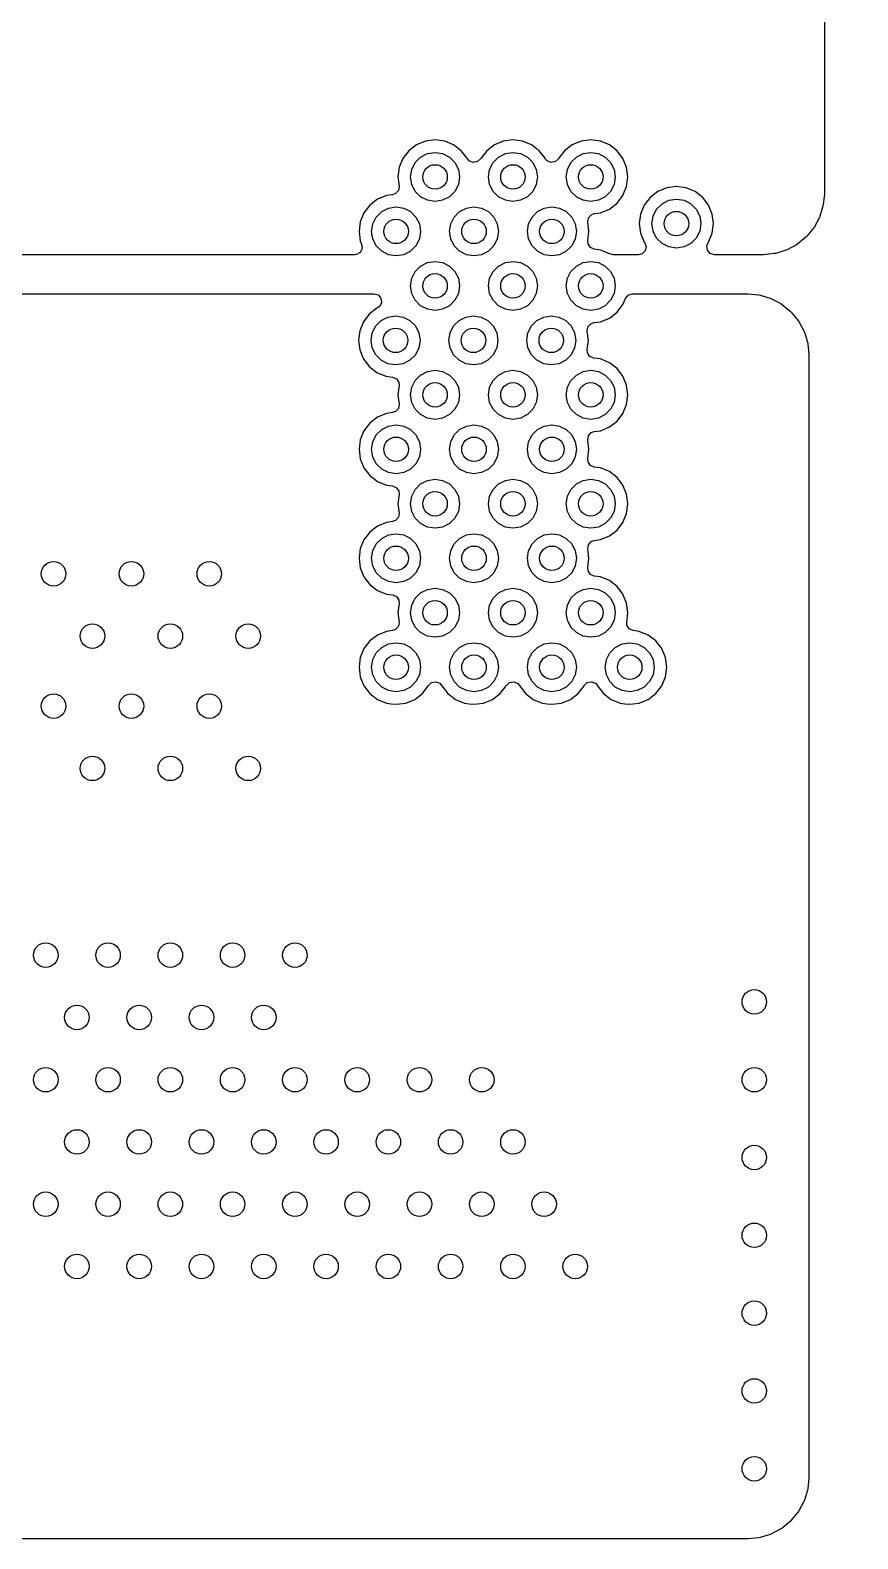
# Model space of a CAD drawing. Extents: x 116 to 183, y -128 to -37.6.
# Drawn here: x 148.59 to 162.09, y -86.99 to -62.37 of the extents above; entities that cross this region are included whole.
import ezdxf

# ---------------------------------------------------------------- set-up
doc = ezdxf.new("R2010")
doc.units = 0
doc.layers.add('BLACK', color=7, linetype='CONTINUOUS')

msp = doc.modelspace()

# ---------------------------------------------------------------- linework, layer by layer
at = {"layer": 'BLACK', "linetype": 'CONTINUOUS'}
for p, q in [((161.544, -54.340003), (161.544, -65.033907)), ((154.89116, -64.245463), (154.765718, -64.341718)), ((155.037237, -64.184956), (154.89116, -64.245463)), ((155.037239, -64.184955), (155.037237, -64.184956)), ((155.193999, -64.164318), (155.037239, -64.184955)), ((155.194001, -64.164318), (155.193999, -64.164318)), ((155.35076, -64.184955), (155.194001, -64.164318)), ((155.350762, -64.184956), (155.35076, -64.184955)), ((155.496841, -64.245464), (155.350762, -64.184956)), ((155.622282, -64.341718), (155.496841, -64.245464)), ((156.16116, -64.245463), (156.035718, -64.341718)), ((156.307237, -64.184956), (156.16116, -64.245463)), ((156.307239, -64.184955), (156.307237, -64.184956)), ((156.463999, -64.164318), (156.307239, -64.184955)), ((156.464001, -64.164318), (156.463999, -64.164318)), ((156.62076, -64.184955), (156.464001, -64.164318)), ((156.620762, -64.184956), (156.62076, -64.184955)), ((156.766841, -64.245464), (156.620762, -64.184956)), ((156.892282, -64.341718), (156.766841, -64.245464)), ((157.43116, -64.245463), (157.305718, -64.341718)), ((157.577237, -64.184956), (157.43116, -64.245463)), ((157.577239, -64.184955), (157.577237, -64.184956)), ((157.733999, -64.164318), (157.577239, -64.184955)), ((157.734001, -64.164318), (157.733999, -64.164318)), ((157.89076, -64.184955), (157.734001, -64.164318)), ((157.890762, -64.184956), (157.89076, -64.184955)), ((158.036841, -64.245464), (157.890762, -64.184956)), ((158.162282, -64.341718), (158.036841, -64.245464)), ((154.669463, -64.46716), (154.608956, -64.613237)), ((154.765718, -64.341718), (154.669463, -64.46716)), ((154.870393, -64.534886), (154.958886, -64.446393)), ((154.958886, -64.446393), (155.070393, -64.389577)), ((155.070393, -64.389577), (155.194, -64.37)), ((155.194, -64.37), (155.317607, -64.389577)), ((155.317607, -64.389577), (155.429114, -64.446393)), ((155.429114, -64.446393), (155.517607, -64.534886)), ((155.71768, -64.466044), (155.622282, -64.341718)), ((155.718541, -64.467166), (155.71768, -64.466044)), ((155.721613, -64.472487), (155.718541, -64.467166)), ((155.752349, -64.507959), (155.721613, -64.472487)), ((155.936387, -64.472487), (155.885821, -64.520703)), ((155.939458, -64.467166), (155.936387, -64.472487)), ((156.035718, -64.341718), (155.939458, -64.467166)), ((156.140393, -64.534886), (156.228886, -64.446393)), ((156.228886, -64.446393), (156.340393, -64.389577)), ((156.340393, -64.389577), (156.464, -64.37)), ((156.464, -64.37), (156.587607, -64.389577)), ((156.587607, -64.389577), (156.699114, -64.446393)), ((156.699114, -64.446393), (156.787607, -64.534886)), ((156.98768, -64.466044), (156.892282, -64.341718)), ((156.988541, -64.467166), (156.98768, -64.466044)), ((156.991613, -64.472487), (156.988541, -64.467166)), ((157.022349, -64.507959), (156.991613, -64.472487)), ((157.206387, -64.472487), (157.155821, -64.520703)), ((157.209458, -64.467166), (157.206387, -64.472487)), ((157.305718, -64.341718), (157.209458, -64.467166)), ((157.410393, -64.534886), (157.498886, -64.446393)), ((157.498886, -64.446393), (157.610393, -64.389577)), ((157.610393, -64.389577), (157.734, -64.37)), ((157.734, -64.37), (157.857607, -64.389577)), ((157.857607, -64.389577), (157.969114, -64.446393)), ((157.969114, -64.446393), (158.057607, -64.534886)), ((158.258536, -64.467159), (158.162282, -64.341718)), ((158.319044, -64.613238), (158.258536, -64.467159)), ((154.608955, -64.613239), (154.588318, -64.769998)), ((154.608956, -64.613237), (154.608955, -64.613239)), ((154.794, -64.77), (154.813577, -64.646393)), ((154.813577, -64.646393), (154.870393, -64.534886)), ((155.517607, -64.534886), (155.574423, -64.646393)), ((155.574423, -64.646393), (155.594, -64.77)), ((155.817214, -64.533927), (155.752349, -64.507959)), ((155.885821, -64.520703), (155.817214, -64.533927)), ((156.064, -64.77), (156.083577, -64.646393)), ((156.083577, -64.646393), (156.140393, -64.534886)), ((156.787607, -64.534886), (156.844423, -64.646393)), ((156.844423, -64.646393), (156.864, -64.77)), ((157.087214, -64.533927), (157.022349, -64.507959)), ((157.155821, -64.520703), (157.087214, -64.533927)), ((157.334, -64.77), (157.353577, -64.646393)), ((157.353577, -64.646393), (157.410393, -64.534886)), ((158.057607, -64.534886), (158.114423, -64.646393)), ((158.114423, -64.646393), (158.134, -64.77)), ((158.339682, -64.77), (158.319044, -64.613238)), ((154.597531, -64.990793), (154.551151, -65.043049)), ((154.588318, -64.769998), (154.588318, -64.770001)), ((154.588318, -64.770001), (154.608297, -64.921758)), ((154.608297, -64.921758), (154.597531, -64.990793)), ((154.813577, -64.893607), (154.794, -64.77)), ((154.870393, -65.005114), (154.813577, -64.893607)), ((155.574423, -64.893607), (155.517607, -65.005114)), ((155.594, -64.77), (155.574423, -64.893607)), ((156.083577, -64.893607), (156.064, -64.77)), ((156.140393, -65.005114), (156.083577, -64.893607)), ((156.844423, -64.893607), (156.787607, -65.005114)), ((156.864, -64.77), (156.844423, -64.893607)), ((157.353577, -64.893607), (157.334, -64.77)), ((157.410393, -65.005114), (157.353577, -64.893607)), ((158.114423, -64.893607), (158.057607, -65.005114)), ((158.134, -64.77), (158.114423, -64.893607)), ((158.258536, -65.072841), (158.319044, -64.926762)), ((158.319044, -64.926762), (158.339682, -64.77)), ((158.974237, -64.946956), (158.82816, -65.007463)), ((158.974239, -64.946955), (158.974237, -64.946956)), ((159.130999, -64.926318), (158.974239, -64.946955)), ((159.131001, -64.926318), (159.130999, -64.926318)), ((159.28776, -64.946955), (159.131001, -64.926318)), ((159.287762, -64.946956), (159.28776, -64.946955)), ((159.353754, -64.974291), (159.287762, -64.946956)), ((159.433841, -65.007464), (159.353754, -64.974291)), ((154.130718, -65.230718), (154.034463, -65.35616)), ((154.25616, -65.134463), (154.130718, -65.230718)), ((154.402237, -65.073956), (154.25616, -65.134463)), ((154.402238, -65.073956), (154.402237, -65.073956)), ((154.501544, -65.060882), (154.402238, -65.073956)), ((154.551151, -65.043049), (154.501544, -65.060882)), ((154.958886, -65.093607), (154.870393, -65.005114)), ((155.070393, -65.150423), (154.958886, -65.093607)), ((155.194, -65.17), (155.070393, -65.150423)), ((155.317607, -65.150423), (155.194, -65.17)), ((155.429114, -65.093607), (155.317607, -65.150423)), ((155.517607, -65.005114), (155.429114, -65.093607)), ((156.228886, -65.093607), (156.140393, -65.005114)), ((156.340393, -65.150423), (156.228886, -65.093607)), ((156.464, -65.17), (156.340393, -65.150423)), ((156.587607, -65.150423), (156.464, -65.17)), ((156.699114, -65.093607), (156.587607, -65.150423)), ((156.787607, -65.005114), (156.699114, -65.093607)), ((157.498886, -65.093607), (157.410393, -65.005114)), ((157.610393, -65.150423), (157.498886, -65.093607)), ((157.734, -65.17), (157.610393, -65.150423)), ((157.857607, -65.150423), (157.734, -65.17)), ((157.969114, -65.093607), (157.857607, -65.150423)), ((158.057607, -65.005114), (157.969114, -65.093607)), ((158.036841, -65.294536), (158.162282, -65.198282)), ((158.162282, -65.198282), (158.258536, -65.072841)), ((158.606463, -65.22916), (158.545956, -65.375237)), ((158.702718, -65.103718), (158.606463, -65.22916)), ((158.82816, -65.007463), (158.702718, -65.103718)), ((158.807393, -65.296886), (158.895886, -65.208393)), ((158.895886, -65.208393), (159.007393, -65.151577)), ((159.007393, -65.151577), (159.131, -65.132)), ((159.131, -65.132), (159.254607, -65.151577)), ((159.254607, -65.151577), (159.366114, -65.208393)), ((159.366114, -65.208393), (159.454607, -65.296886)), ((159.559282, -65.103718), (159.433841, -65.007464)), ((159.655536, -65.229159), (159.559282, -65.103718)), ((159.716044, -65.375238), (159.655536, -65.229159)), ((161.525982, -65.222934), (161.52124, -65.246775)), ((161.543403, -65.046061), (161.525982, -65.222934)), ((161.544, -65.033907), (161.543403, -65.046061)), ((154.034463, -65.35616), (153.973956, -65.502237)), ((154.178577, -65.535393), (154.235393, -65.423886)), ((154.235393, -65.423886), (154.323886, -65.335393)), ((154.323886, -65.335393), (154.435393, -65.278577)), ((154.435393, -65.278577), (154.559, -65.259)), ((154.559, -65.259), (154.682607, -65.278577)), ((154.682607, -65.278577), (154.794114, -65.335393)), ((154.794114, -65.335393), (154.882607, -65.423886)), ((154.882607, -65.423886), (154.939423, -65.535393)), ((155.448577, -65.535393), (155.505393, -65.423886)), ((155.505393, -65.423886), (155.593886, -65.335393)), ((155.593886, -65.335393), (155.705393, -65.278577)), ((155.705393, -65.278577), (155.829, -65.259)), ((155.829, -65.259), (155.952607, -65.278577)), ((155.952607, -65.278577), (156.064114, -65.335393)), ((156.064114, -65.335393), (156.152607, -65.423886)), ((156.152607, -65.423886), (156.209423, -65.535393)), ((156.718577, -65.535393), (156.775393, -65.423886)), ((156.775393, -65.423886), (156.863886, -65.335393)), ((156.863886, -65.335393), (156.975393, -65.278577)), ((156.975393, -65.278577), (157.099, -65.259)), ((157.099, -65.259), (157.222607, -65.278577)), ((157.222607, -65.278577), (157.334114, -65.335393)), ((157.334114, -65.335393), (157.422607, -65.423886)), ((157.422607, -65.423886), (157.479423, -65.535393)), ((157.684702, -65.507239), (157.695467, -65.438206)), ((157.695467, -65.438206), (157.741847, -65.38595)), ((157.741847, -65.38595), (157.791454, -65.368118)), ((157.791454, -65.368118), (157.890762, -65.355044)), ((157.890762, -65.355044), (158.036841, -65.294536)), ((158.545955, -65.375239), (158.525318, -65.531998)), ((158.545956, -65.375237), (158.545955, -65.375239)), ((158.731, -65.532), (158.750577, -65.408393)), ((158.750577, -65.408393), (158.807393, -65.296886)), ((159.454607, -65.296886), (159.511423, -65.408393)), ((159.511423, -65.408393), (159.531, -65.532)), ((159.736682, -65.532), (159.716044, -65.375238)), ((161.462121, -65.433456), (161.381227, -65.584798)), ((161.471424, -65.410998), (161.462121, -65.433456)), ((161.52124, -65.246775), (161.471424, -65.410998)), ((153.973955, -65.502239), (153.953318, -65.658998)), ((153.953318, -65.658998), (153.953318, -65.659001)), ((153.953318, -65.659001), (153.973955, -65.81576)), ((153.973956, -65.502237), (153.973955, -65.502239)), ((154.159, -65.659), (154.178577, -65.535393)), ((154.178577, -65.782607), (154.159, -65.659)), ((154.939423, -65.535393), (154.959, -65.659)), ((154.959, -65.659), (154.939423, -65.782607)), ((155.429, -65.659), (155.448577, -65.535393)), ((155.448577, -65.782607), (155.429, -65.659)), ((156.209423, -65.535393), (156.229, -65.659)), ((156.229, -65.659), (156.209423, -65.782607)), ((156.699, -65.659), (156.718577, -65.535393)), ((156.718577, -65.782607), (156.699, -65.659)), ((157.479423, -65.535393), (157.499, -65.659)), ((157.499, -65.659), (157.479423, -65.782607)), ((157.704682, -65.659), (157.684702, -65.507239)), ((157.684702, -65.810761), (157.704682, -65.659)), ((158.525318, -65.531998), (158.525318, -65.532001)), ((158.525318, -65.532001), (158.545955, -65.68876)), ((158.545955, -65.68876), (158.545956, -65.688762)), ((158.545956, -65.688762), (158.606463, -65.83484)), ((158.750577, -65.655607), (158.731, -65.532)), ((158.807393, -65.767114), (158.750577, -65.655607)), ((159.511423, -65.655607), (159.454607, -65.767114)), ((159.531, -65.532), (159.511423, -65.655607)), ((159.655536, -65.834841), (159.716044, -65.688762)), ((159.716044, -65.688762), (159.736682, -65.532)), ((161.367722, -65.60501), (161.258854, -65.737666)), ((161.381227, -65.584798), (161.367722, -65.60501)), ((154.00329, -65.938016), (153.972015, -66.000495)), ((153.973955, -65.81576), (153.973956, -65.815762)), ((153.973956, -65.815762), (153.995821, -65.868549)), ((153.995821, -65.868549), (154.00329, -65.938016)), ((154.235393, -65.894114), (154.178577, -65.782607)), ((154.323886, -65.982607), (154.235393, -65.894114)), ((154.882607, -65.894114), (154.794114, -65.982607)), ((154.939423, -65.782607), (154.882607, -65.894114)), ((155.505393, -65.894114), (155.448577, -65.782607)), ((155.593886, -65.982607), (155.505393, -65.894114)), ((156.152607, -65.894114), (156.064114, -65.982607)), ((156.209423, -65.782607), (156.152607, -65.894114)), ((156.775393, -65.894114), (156.718577, -65.782607)), ((156.863886, -65.982607), (156.775393, -65.894114)), ((157.422607, -65.894114), (157.334114, -65.982607)), ((157.479423, -65.782607), (157.422607, -65.894114)), ((157.689088, -65.863291), (157.684702, -65.810761)), ((157.727559, -65.921615), (157.689088, -65.863291)), ((157.791455, -65.949882), (157.727559, -65.921615)), ((157.890762, -65.962956), (157.791455, -65.949882)), ((157.890763, -65.962956), (157.890762, -65.962956)), ((157.890765, -65.962957), (157.890763, -65.962956)), ((158.044351, -66.026574), (157.890765, -65.962957)), ((158.621973, -65.974126), (158.57316, -66.024117)), ((158.606463, -65.83484), (158.606464, -65.834841)), ((158.606464, -65.834841), (158.610816, -65.840513)), ((158.610816, -65.840513), (158.636011, -65.905681)), ((158.636011, -65.905681), (158.621973, -65.974126)), ((158.895886, -65.855607), (158.807393, -65.767114)), ((159.007393, -65.912423), (158.895886, -65.855607)), ((159.131, -65.932), (159.007393, -65.912423)), ((159.254607, -65.912423), (159.131, -65.932)), ((159.366114, -65.855607), (159.254607, -65.912423)), ((159.454607, -65.767114), (159.366114, -65.855607)), ((159.626821, -65.898353), (159.651183, -65.840513)), ((159.636765, -65.967511), (159.626821, -65.898353)), ((159.68252, -66.020315), (159.636765, -65.967511)), ((159.651183, -65.840513), (159.655536, -65.834841)), ((160.914998, -65.967424), (160.750775, -66.01724)), ((160.937456, -65.958121), (160.914998, -65.967424)), ((161.088798, -65.877227), (160.937456, -65.958121)), ((161.10901, -65.863722), (161.088798, -65.877227)), ((161.241666, -65.754854), (161.10901, -65.863722)), ((161.258854, -65.737666), (161.241666, -65.754854)), ((153.88126, -66.04), (146.09274, -66.04)), ((153.911927, -66.036148), (153.88126, -66.04)), ((153.972015, -66.000495), (153.911927, -66.036148)), ((154.435393, -66.039423), (154.323886, -65.982607)), ((154.559, -66.059), (154.435393, -66.039423)), ((154.682607, -66.039423), (154.559, -66.059)), ((154.794114, -65.982607), (154.682607, -66.039423)), ((154.870393, -66.312886), (154.958886, -66.224393)), ((154.958886, -66.224393), (155.070393, -66.167577)), ((155.070393, -66.167577), (155.194, -66.148)), ((155.194, -66.148), (155.317607, -66.167577)), ((155.317607, -66.167577), (155.429114, -66.224393)), ((155.429114, -66.224393), (155.517607, -66.312886)), ((155.705393, -66.039423), (155.593886, -65.982607)), ((155.829, -66.059), (155.705393, -66.039423)), ((155.952607, -66.039423), (155.829, -66.059)), ((156.064114, -65.982607), (155.952607, -66.039423)), ((156.140393, -66.312886), (156.228886, -66.224393)), ((156.228886, -66.224393), (156.340393, -66.167577)), ((156.340393, -66.167577), (156.464, -66.148)), ((156.464, -66.148), (156.587607, -66.167577)), ((156.587607, -66.167577), (156.699114, -66.224393)), ((156.699114, -66.224393), (156.787607, -66.312886)), ((156.975393, -66.039423), (156.863886, -65.982607)), ((157.099, -66.059), (156.975393, -66.039423)), ((157.222607, -66.039423), (157.099, -66.059)), ((157.334114, -65.982607), (157.222607, -66.039423)), ((157.410393, -66.312886), (157.498886, -66.224393)), ((157.498886, -66.224393), (157.610393, -66.167577)), ((157.610393, -66.167577), (157.734, -66.148)), ((157.734, -66.148), (157.857607, -66.167577)), ((157.857607, -66.167577), (157.969114, -66.224393)), ((157.969114, -66.224393), (158.057607, -66.312886)), ((158.044776, -66.025547), (158.044351, -66.026574)), ((158.098708, -66.04), (158.044776, -66.025547)), ((158.512441, -66.04), (158.098708, -66.04)), ((158.57316, -66.024117), (158.512441, -66.04)), ((159.749559, -66.04), (159.68252, -66.020315)), ((160.537907, -66.04), (159.749559, -66.04)), ((160.550061, -66.039403), (160.537907, -66.04)), ((160.726934, -66.021982), (160.550061, -66.039403)), ((160.750775, -66.01724), (160.726934, -66.021982)), ((154.794, -66.548), (154.813577, -66.424393)), ((154.813577, -66.424393), (154.870393, -66.312886)), ((155.517607, -66.312886), (155.574423, -66.424393)), ((155.574423, -66.424393), (155.594, -66.548)), ((156.064, -66.548), (156.083577, -66.424393)), ((156.083577, -66.424393), (156.140393, -66.312886)), ((156.787607, -66.312886), (156.844423, -66.424393)), ((156.844423, -66.424393), (156.864, -66.548)), ((157.334, -66.548), (157.353577, -66.424393)), ((157.353577, -66.424393), (157.410393, -66.312886)), ((158.057607, -66.312886), (158.114423, -66.424393)), ((158.114423, -66.424393), (158.134, -66.548)), ((145.767942, -66.675), (154.196684, -66.675)), ((154.196684, -66.675), (154.263723, -66.694685)), ((154.263723, -66.694685), (154.309478, -66.747489)), ((154.813577, -66.671607), (154.794, -66.548)), ((154.870393, -66.783114), (154.813577, -66.671607)), ((155.574423, -66.671607), (155.517607, -66.783114)), ((155.594, -66.548), (155.574423, -66.671607)), ((156.083577, -66.671607), (156.064, -66.548)), ((156.140393, -66.783114), (156.083577, -66.671607)), ((156.844423, -66.671607), (156.787607, -66.783114)), ((156.864, -66.548), (156.844423, -66.671607)), ((157.353577, -66.671607), (157.334, -66.548)), ((157.410393, -66.783114), (157.353577, -66.671607)), ((158.114423, -66.671607), (158.057607, -66.783114)), ((158.134, -66.548), (158.114423, -66.671607)), ((158.299665, -66.751547), (158.343506, -66.697144)), ((158.343506, -66.697144), (158.4098, -66.675079)), ((158.4098, -66.675079), (158.414226, -66.675)), ((158.414226, -66.675), (160.283907, -66.675)), ((160.283907, -66.675), (160.296061, -66.675597)), ((160.296061, -66.675597), (160.472941, -66.693018)), ((160.472941, -66.693018), (160.496769, -66.697757)), ((160.496769, -66.697757), (160.661001, -66.747576)), ((154.246789, -66.91246), (154.121344, -67.008718)), ((154.253822, -66.908401), (154.246789, -66.91246)), ((154.290397, -66.880203), (154.253078, -66.907113)), ((154.253078, -66.907113), (154.253822, -66.908401)), ((154.319422, -66.816647), (154.290397, -66.880203)), ((154.309478, -66.747489), (154.319422, -66.816647)), ((154.958886, -66.871607), (154.870393, -66.783114)), ((155.070393, -66.928423), (154.958886, -66.871607)), ((155.194, -66.948), (155.070393, -66.928423)), ((155.317607, -66.928423), (155.194, -66.948)), ((155.429114, -66.871607), (155.317607, -66.928423)), ((155.517607, -66.783114), (155.429114, -66.871607)), ((156.228886, -66.871607), (156.140393, -66.783114)), ((156.340393, -66.928423), (156.228886, -66.871607)), ((156.464, -66.948), (156.340393, -66.928423)), ((156.587607, -66.928423), (156.464, -66.948)), ((156.699114, -66.871607), (156.587607, -66.928423)), ((156.787607, -66.783114), (156.699114, -66.871607)), ((157.498886, -66.871607), (157.410393, -66.783114)), ((157.610393, -66.928423), (157.498886, -66.871607)), ((157.734, -66.948), (157.610393, -66.928423)), ((157.857607, -66.928423), (157.734, -66.948)), ((157.969114, -66.871607), (157.857607, -66.928423)), ((158.057607, -66.783114), (157.969114, -66.871607)), ((158.162282, -66.976282), (158.258536, -66.850841)), ((158.258536, -66.850841), (158.299665, -66.751547)), ((160.661001, -66.747576), (160.683453, -66.756877)), ((160.683453, -66.756877), (160.834798, -66.837772)), ((160.834798, -66.837772), (160.85501, -66.851277)), ((160.85501, -66.851277), (160.987666, -66.960145)), ((160.987666, -66.960145), (161.004854, -66.977333)), ((154.025089, -67.13416), (153.964582, -67.280237)), ((154.121344, -67.008718), (154.025089, -67.13416)), ((154.169203, -67.313393), (154.226019, -67.201886)), ((154.226019, -67.201886), (154.314512, -67.113393)), ((154.314512, -67.113393), (154.426019, -67.056577)), ((154.426019, -67.056577), (154.549626, -67.037)), ((154.549626, -67.037), (154.673233, -67.056577)), ((154.673233, -67.056577), (154.78474, -67.113393)), ((154.78474, -67.113393), (154.873233, -67.201886)), ((154.873233, -67.201886), (154.930049, -67.313393)), ((155.439203, -67.313393), (155.496019, -67.201886)), ((155.496019, -67.201886), (155.584512, -67.113393)), ((155.584512, -67.113393), (155.696019, -67.056577)), ((155.696019, -67.056577), (155.819626, -67.037)), ((155.819626, -67.037), (155.943233, -67.056577)), ((155.943233, -67.056577), (156.05474, -67.113393)), ((156.05474, -67.113393), (156.143233, -67.201886)), ((156.143233, -67.201886), (156.200049, -67.313393)), ((156.709203, -67.313393), (156.766019, -67.201886)), ((156.766019, -67.201886), (156.854512, -67.113393)), ((156.854512, -67.113393), (156.966019, -67.056577)), ((156.966019, -67.056577), (157.089626, -67.037)), ((157.089626, -67.037), (157.213233, -67.056577)), ((157.213233, -67.056577), (157.32474, -67.113393)), ((157.32474, -67.113393), (157.413233, -67.201886)), ((157.413233, -67.201886), (157.470049, -67.313393)), ((157.686253, -67.217419), (157.732633, -67.165163)), ((157.732633, -67.165163), (157.782239, -67.147331)), ((157.782239, -67.147331), (157.890762, -67.133044)), ((157.890762, -67.133044), (158.036841, -67.072536)), ((158.036841, -67.072536), (158.162282, -66.976282)), ((161.004854, -66.977333), (161.113722, -67.109989)), ((161.113722, -67.109989), (161.127227, -67.130201)), ((161.127227, -67.130201), (161.208121, -67.281543)), ((153.964581, -67.280239), (153.943944, -67.436998)), ((153.943944, -67.436998), (153.943944, -67.437001)), ((153.943944, -67.437001), (153.964581, -67.59376)), ((153.964582, -67.280237), (153.964581, -67.280239)), ((154.149626, -67.437), (154.169203, -67.313393)), ((154.169203, -67.560607), (154.149626, -67.437)), ((154.930049, -67.313393), (154.949626, -67.437)), ((154.949626, -67.437), (154.930049, -67.560607)), ((155.419626, -67.437), (155.439203, -67.313393)), ((155.439203, -67.560607), (155.419626, -67.437)), ((156.200049, -67.313393), (156.219626, -67.437)), ((156.219626, -67.437), (156.200049, -67.560607)), ((156.689626, -67.437), (156.709203, -67.313393)), ((156.709203, -67.560607), (156.689626, -67.437)), ((157.470049, -67.313393), (157.489626, -67.437)), ((157.489626, -67.437), (157.470049, -67.560607)), ((157.675488, -67.286453), (157.686253, -67.217419)), ((157.695308, -67.437), (157.675488, -67.286453)), ((157.675488, -67.587546), (157.695308, -67.437)), ((161.208121, -67.281543), (161.217424, -67.304001)), ((161.217424, -67.304001), (161.26724, -67.468224)), ((153.964581, -67.59376), (153.964582, -67.593762)), ((153.964582, -67.593762), (154.014539, -67.71437)), ((154.226019, -67.672114), (154.169203, -67.560607)), ((154.314512, -67.760607), (154.226019, -67.672114)), ((154.873233, -67.672114), (154.78474, -67.760607)), ((154.930049, -67.560607), (154.873233, -67.672114)), ((155.496019, -67.672114), (155.439203, -67.560607)), ((155.584512, -67.760607), (155.496019, -67.672114)), ((156.143233, -67.672114), (156.05474, -67.760607)), ((156.200049, -67.560607), (156.143233, -67.672114)), ((156.766019, -67.672114), (156.709203, -67.560607)), ((156.854512, -67.760607), (156.766019, -67.672114)), ((157.413233, -67.672114), (157.32474, -67.760607)), ((157.470049, -67.560607), (157.413233, -67.672114)), ((157.679874, -67.640078), (157.675488, -67.587546)), ((157.718345, -67.698402), (157.679874, -67.640078)), ((157.782242, -67.726669), (157.718345, -67.698402)), ((161.26724, -67.468224), (161.271982, -67.492065)), ((161.271982, -67.492065), (161.289403, -67.668938)), ((161.289403, -67.668938), (161.29, -67.681092)), ((161.29, -67.681092), (161.29, -85.988907)), ((154.014539, -67.71437), (154.02509, -67.739841)), ((154.02509, -67.739841), (154.121344, -67.865282)), ((154.121344, -67.865282), (154.246785, -67.961536)), ((154.426019, -67.817423), (154.314512, -67.760607)), ((154.549626, -67.837), (154.426019, -67.817423)), ((154.673233, -67.817423), (154.549626, -67.837)), ((154.78474, -67.760607), (154.673233, -67.817423)), ((154.958886, -68.002393), (155.070393, -67.945577)), ((155.070393, -67.945577), (155.194, -67.926)), ((155.194, -67.926), (155.317607, -67.945577)), ((155.317607, -67.945577), (155.429114, -68.002393)), ((155.696019, -67.817423), (155.584512, -67.760607)), ((155.819626, -67.837), (155.696019, -67.817423)), ((155.943233, -67.817423), (155.819626, -67.837)), ((156.05474, -67.760607), (155.943233, -67.817423)), ((156.228886, -68.002393), (156.340393, -67.945577)), ((156.340393, -67.945577), (156.464, -67.926)), ((156.464, -67.926), (156.587607, -67.945577)), ((156.587607, -67.945577), (156.699114, -68.002393)), ((156.966019, -67.817423), (156.854512, -67.760607)), ((157.089626, -67.837), (156.966019, -67.817423)), ((157.213233, -67.817423), (157.089626, -67.837)), ((157.32474, -67.760607), (157.213233, -67.817423)), ((157.498886, -68.002393), (157.610393, -67.945577)), ((157.610393, -67.945577), (157.734, -67.926)), ((157.734, -67.926), (157.857607, -67.945577)), ((157.89076, -67.740955), (157.782242, -67.726669)), ((157.857607, -67.945577), (157.969114, -68.002393)), ((157.890762, -67.740956), (157.89076, -67.740955)), ((158.036841, -67.801464), (157.890762, -67.740956)), ((158.162282, -67.897718), (158.036841, -67.801464)), ((158.258536, -68.023159), (158.162282, -67.897718)), ((154.246785, -67.961536), (154.392864, -68.022044)), ((154.392864, -68.022044), (154.501385, -68.036331)), ((154.501385, -68.036331), (154.565279, -68.064596)), ((154.565279, -68.064596), (154.603751, -68.12292)), ((154.608137, -68.175454), (154.588318, -68.325998)), ((154.603751, -68.12292), (154.608137, -68.175454)), ((154.813577, -68.202393), (154.870393, -68.090886)), ((154.870393, -68.090886), (154.958886, -68.002393)), ((155.429114, -68.002393), (155.517607, -68.090886)), ((155.517607, -68.090886), (155.574423, -68.202393)), ((156.083577, -68.202393), (156.140393, -68.090886)), ((156.140393, -68.090886), (156.228886, -68.002393)), ((156.699114, -68.002393), (156.787607, -68.090886)), ((156.787607, -68.090886), (156.844423, -68.202393)), ((157.353577, -68.202393), (157.410393, -68.090886)), ((157.410393, -68.090886), (157.498886, -68.002393)), ((157.969114, -68.002393), (158.057607, -68.090886)), ((158.057607, -68.090886), (158.114423, -68.202393)), ((158.319044, -68.169238), (158.258536, -68.023159)), ((158.339682, -68.326), (158.319044, -68.169238)), ((154.588318, -68.325998), (154.588318, -68.326001)), ((154.588318, -68.326001), (154.608297, -68.477758)), ((154.794, -68.326), (154.813577, -68.202393)), ((154.813577, -68.449607), (154.794, -68.326)), ((155.574423, -68.202393), (155.594, -68.326)), ((155.594, -68.326), (155.574423, -68.449607)), ((156.064, -68.326), (156.083577, -68.202393)), ((156.083577, -68.449607), (156.064, -68.326)), ((156.844423, -68.202393), (156.864, -68.326)), ((156.864, -68.326), (156.844423, -68.449607)), ((157.334, -68.326), (157.353577, -68.202393)), ((157.353577, -68.449607), (157.334, -68.326)), ((158.114423, -68.202393), (158.134, -68.326)), ((158.134, -68.326), (158.114423, -68.449607)), ((158.319044, -68.482762), (158.339682, -68.326)), ((154.402237, -68.629956), (154.25616, -68.690463)), ((154.402238, -68.629956), (154.402237, -68.629956)), ((154.501544, -68.616882), (154.402238, -68.629956)), ((154.551151, -68.599049), (154.501544, -68.616882)), ((154.597531, -68.546793), (154.551151, -68.599049)), ((154.608297, -68.477758), (154.597531, -68.546793)), ((154.870393, -68.561114), (154.813577, -68.449607)), ((154.958886, -68.649607), (154.870393, -68.561114)), ((155.070393, -68.706423), (154.958886, -68.649607)), ((155.429114, -68.649607), (155.317607, -68.706423)), ((155.517607, -68.561114), (155.429114, -68.649607)), ((155.574423, -68.449607), (155.517607, -68.561114)), ((156.140393, -68.561114), (156.083577, -68.449607)), ((156.228886, -68.649607), (156.140393, -68.561114)), ((156.340393, -68.706423), (156.228886, -68.649607)), ((156.699114, -68.649607), (156.587607, -68.706423)), ((156.787607, -68.561114), (156.699114, -68.649607)), ((156.844423, -68.449607), (156.787607, -68.561114)), ((157.410393, -68.561114), (157.353577, -68.449607)), ((157.498886, -68.649607), (157.410393, -68.561114)), ((157.610393, -68.706423), (157.498886, -68.649607)), ((157.969114, -68.649607), (157.857607, -68.706423)), ((158.057607, -68.561114), (157.969114, -68.649607)), ((158.114423, -68.449607), (158.057607, -68.561114)), ((158.162282, -68.754282), (158.258536, -68.628841)), ((158.258536, -68.628841), (158.319044, -68.482762)), ((154.034463, -68.91216), (153.973956, -69.058237)), ((154.130718, -68.786718), (154.034463, -68.91216)), ((154.25616, -68.690463), (154.130718, -68.786718)), ((154.235393, -68.979886), (154.323886, -68.891393)), ((154.323886, -68.891393), (154.435393, -68.834577)), ((154.435393, -68.834577), (154.559, -68.815)), ((154.559, -68.815), (154.682607, -68.834577)), ((154.682607, -68.834577), (154.794114, -68.891393)), ((154.794114, -68.891393), (154.882607, -68.979886)), ((155.194, -68.726), (155.070393, -68.706423)), ((155.317607, -68.706423), (155.194, -68.726)), ((155.505393, -68.979886), (155.593886, -68.891393)), ((155.593886, -68.891393), (155.705393, -68.834577)), ((155.705393, -68.834577), (155.829, -68.815)), ((155.829, -68.815), (155.952607, -68.834577)), ((155.952607, -68.834577), (156.064114, -68.891393)), ((156.064114, -68.891393), (156.152607, -68.979886)), ((156.464, -68.726), (156.340393, -68.706423)), ((156.587607, -68.706423), (156.464, -68.726)), ((156.775393, -68.979886), (156.863886, -68.891393)), ((156.863886, -68.891393), (156.975393, -68.834577)), ((156.975393, -68.834577), (157.099, -68.815)), ((157.099, -68.815), (157.222607, -68.834577)), ((157.222607, -68.834577), (157.334114, -68.891393)), ((157.334114, -68.891393), (157.422607, -68.979886)), ((157.734, -68.726), (157.610393, -68.706423)), ((157.857607, -68.706423), (157.734, -68.726)), ((157.741847, -68.94195), (157.791454, -68.924118)), ((157.791454, -68.924118), (157.890762, -68.911044)), ((157.890762, -68.911044), (158.036841, -68.850536)), ((158.036841, -68.850536), (158.162282, -68.754282)), ((153.973955, -69.058239), (153.953318, -69.214998)), ((153.973956, -69.058237), (153.973955, -69.058239)), ((154.159, -69.215), (154.178577, -69.091393)), ((154.178577, -69.091393), (154.235393, -68.979886)), ((154.882607, -68.979886), (154.939423, -69.091393)), ((154.939423, -69.091393), (154.959, -69.215)), ((155.429, -69.215), (155.448577, -69.091393)), ((155.448577, -69.091393), (155.505393, -68.979886)), ((156.152607, -68.979886), (156.209423, -69.091393)), ((156.209423, -69.091393), (156.229, -69.215)), ((156.699, -69.215), (156.718577, -69.091393)), ((156.718577, -69.091393), (156.775393, -68.979886)), ((157.422607, -68.979886), (157.479423, -69.091393)), ((157.479423, -69.091393), (157.499, -69.215)), ((157.684702, -69.063239), (157.695467, -68.994206)), ((157.704682, -69.215), (157.684702, -69.063239)), ((157.695467, -68.994206), (157.741847, -68.94195)), ((153.953318, -69.214998), (153.953318, -69.215001)), ((153.953318, -69.215001), (153.973955, -69.37176)), ((153.973955, -69.37176), (153.973956, -69.371762)), ((153.973956, -69.371762), (154.034464, -69.517841)), ((154.178577, -69.338607), (154.159, -69.215)), ((154.235393, -69.450114), (154.178577, -69.338607)), ((154.939423, -69.338607), (154.882607, -69.450114)), ((154.959, -69.215), (154.939423, -69.338607)), ((155.448577, -69.338607), (155.429, -69.215)), ((155.505393, -69.450114), (155.448577, -69.338607)), ((156.209423, -69.338607), (156.152607, -69.450114)), ((156.229, -69.215), (156.209423, -69.338607)), ((156.718577, -69.338607), (156.699, -69.215)), ((156.775393, -69.450114), (156.718577, -69.338607)), ((157.479423, -69.338607), (157.422607, -69.450114)), ((157.499, -69.215), (157.479423, -69.338607)), ((157.684702, -69.366761), (157.704682, -69.215)), ((157.689088, -69.419291), (157.684702, -69.366761)), ((157.727559, -69.477615), (157.689088, -69.419291)), ((154.034464, -69.517841), (154.130718, -69.643282)), ((154.130718, -69.643282), (154.256159, -69.739536)), ((154.323886, -69.538607), (154.235393, -69.450114)), ((154.435393, -69.595423), (154.323886, -69.538607)), ((154.559, -69.615), (154.435393, -69.595423)), ((154.682607, -69.595423), (154.559, -69.615)), ((154.794114, -69.538607), (154.682607, -69.595423)), ((154.882607, -69.450114), (154.794114, -69.538607)), ((155.593886, -69.538607), (155.505393, -69.450114)), ((155.705393, -69.595423), (155.593886, -69.538607)), ((155.829, -69.615), (155.705393, -69.595423)), ((155.952607, -69.595423), (155.829, -69.615)), ((156.064114, -69.538607), (155.952607, -69.595423)), ((156.152607, -69.450114), (156.064114, -69.538607)), ((156.863886, -69.538607), (156.775393, -69.450114)), ((156.975393, -69.595423), (156.863886, -69.538607)), ((157.099, -69.615), (156.975393, -69.595423)), ((157.222607, -69.595423), (157.099, -69.615)), ((157.334114, -69.538607), (157.222607, -69.595423)), ((157.422607, -69.450114), (157.334114, -69.538607)), ((157.791455, -69.505882), (157.727559, -69.477615)), ((157.890762, -69.518956), (157.791455, -69.505882)), ((158.036841, -69.579464), (157.890762, -69.518956)), ((158.162282, -69.675718), (158.036841, -69.579464)), ((154.256159, -69.739536), (154.402238, -69.800044)), ((154.402238, -69.800044), (154.501545, -69.813117)), ((154.501545, -69.813117), (154.565439, -69.841383)), ((154.565439, -69.841383), (154.603911, -69.899707)), ((154.603911, -69.899707), (154.608297, -69.952241)), ((154.813577, -69.980393), (154.870393, -69.868886)), ((154.870393, -69.868886), (154.958886, -69.780393)), ((154.958886, -69.780393), (155.070393, -69.723577)), ((155.070393, -69.723577), (155.194, -69.704)), ((155.194, -69.704), (155.317607, -69.723577)), ((155.317607, -69.723577), (155.429114, -69.780393)), ((155.429114, -69.780393), (155.517607, -69.868886)), ((155.517607, -69.868886), (155.574423, -69.980393)), ((156.083577, -69.980393), (156.140393, -69.868886)), ((156.140393, -69.868886), (156.228886, -69.780393)), ((156.228886, -69.780393), (156.340393, -69.723577)), ((156.340393, -69.723577), (156.464, -69.704)), ((156.464, -69.704), (156.587607, -69.723577)), ((156.587607, -69.723577), (156.699114, -69.780393)), ((156.699114, -69.780393), (156.787607, -69.868886)), ((156.787607, -69.868886), (156.844423, -69.980393)), ((157.353577, -69.980393), (157.410393, -69.868886)), ((157.410393, -69.868886), (157.498886, -69.780393)), ((157.498886, -69.780393), (157.610393, -69.723577)), ((157.610393, -69.723577), (157.734, -69.704)), ((157.734, -69.704), (157.857607, -69.723577)), ((157.857607, -69.723577), (157.969114, -69.780393)), ((157.969114, -69.780393), (158.057607, -69.868886)), ((158.057607, -69.868886), (158.114423, -69.980393)), ((158.258536, -69.801159), (158.162282, -69.675718)), ((158.319044, -69.947238), (158.258536, -69.801159)), ((154.608297, -69.952241), (154.588318, -70.103998)), ((154.588318, -70.103998), (154.588318, -70.104001)), ((154.588318, -70.104001), (154.608297, -70.255758)), ((154.794, -70.104), (154.813577, -69.980393)), ((154.813577, -70.227607), (154.794, -70.104)), ((155.574423, -69.980393), (155.594, -70.104)), ((155.594, -70.104), (155.574423, -70.227607)), ((156.064, -70.104), (156.083577, -69.980393)), ((156.083577, -70.227607), (156.064, -70.104)), ((156.844423, -69.980393), (156.864, -70.104)), ((156.864, -70.104), (156.844423, -70.227607)), ((157.334, -70.104), (157.353577, -69.980393)), ((157.353577, -70.227607), (157.334, -70.104)), ((158.114423, -69.980393), (158.134, -70.104)), ((158.134, -70.104), (158.114423, -70.227607)), ((158.319044, -69.947239), (158.319044, -69.947238)), ((158.339155, -70.1), (158.319044, -69.947239)), ((158.319044, -70.260762), (158.339682, -70.104)), ((158.339682, -70.104), (158.339155, -70.1)), ((154.402237, -70.407956), (154.25616, -70.468463)), ((154.402238, -70.407956), (154.402237, -70.407956)), ((154.501544, -70.394882), (154.402238, -70.407956)), ((154.551151, -70.377049), (154.501544, -70.394882)), ((154.597531, -70.324793), (154.551151, -70.377049)), ((154.608297, -70.255758), (154.597531, -70.324793)), ((154.870393, -70.339114), (154.813577, -70.227607)), ((154.958886, -70.427607), (154.870393, -70.339114)), ((155.517607, -70.339114), (155.429114, -70.427607)), ((155.574423, -70.227607), (155.517607, -70.339114)), ((156.140393, -70.339114), (156.083577, -70.227607)), ((156.228886, -70.427607), (156.140393, -70.339114)), ((156.787607, -70.339114), (156.699114, -70.427607)), ((156.844423, -70.227607), (156.787607, -70.339114)), ((157.410393, -70.339114), (157.353577, -70.227607)), ((157.498886, -70.427607), (157.410393, -70.339114)), ((158.057607, -70.339114), (157.969114, -70.427607)), ((158.114423, -70.227607), (158.057607, -70.339114)), ((158.162282, -70.532282), (158.258536, -70.406841)), ((158.258536, -70.406841), (158.319044, -70.260762)), ((154.130718, -70.564718), (154.034463, -70.69016)), ((154.25616, -70.468463), (154.130718, -70.564718)), ((154.323886, -70.669393), (154.435393, -70.612577)), ((154.435393, -70.612577), (154.559, -70.593)), ((154.559, -70.593), (154.682607, -70.612577)), ((154.682607, -70.612577), (154.794114, -70.669393)), ((155.070393, -70.484423), (154.958886, -70.427607)), ((155.194, -70.504), (155.070393, -70.484423)), ((155.317607, -70.484423), (155.194, -70.504)), ((155.429114, -70.427607), (155.317607, -70.484423)), ((155.593886, -70.669393), (155.705393, -70.612577)), ((155.705393, -70.612577), (155.829, -70.593)), ((155.829, -70.593), (155.952607, -70.612577)), ((155.952607, -70.612577), (156.064114, -70.669393)), ((156.340393, -70.484423), (156.228886, -70.427607)), ((156.464, -70.504), (156.340393, -70.484423)), ((156.587607, -70.484423), (156.464, -70.504)), ((156.699114, -70.427607), (156.587607, -70.484423)), ((156.863886, -70.669393), (156.975393, -70.612577)), ((156.975393, -70.612577), (157.099, -70.593)), ((157.099, -70.593), (157.222607, -70.612577)), ((157.222607, -70.612577), (157.334114, -70.669393)), ((157.610393, -70.484423), (157.498886, -70.427607)), ((157.734, -70.504), (157.610393, -70.484423)), ((157.857607, -70.484423), (157.734, -70.504)), ((157.969114, -70.427607), (157.857607, -70.484423)), ((157.890762, -70.689044), (158.036841, -70.628536)), ((158.036841, -70.628536), (158.162282, -70.532282)), ((153.973955, -70.836239), (153.953318, -70.992998)), ((153.973956, -70.836237), (153.973955, -70.836239)), ((154.034463, -70.69016), (153.973956, -70.836237)), ((154.159, -70.993), (154.178577, -70.869393)), ((154.178577, -70.869393), (154.235393, -70.757886)), ((154.235393, -70.757886), (154.323886, -70.669393)), ((154.794114, -70.669393), (154.882607, -70.757886)), ((154.882607, -70.757886), (154.939423, -70.869393)), ((154.939423, -70.869393), (154.959, -70.993)), ((155.429, -70.993), (155.448577, -70.869393)), ((155.448577, -70.869393), (155.505393, -70.757886)), ((155.505393, -70.757886), (155.593886, -70.669393)), ((156.064114, -70.669393), (156.152607, -70.757886)), ((156.152607, -70.757886), (156.209423, -70.869393)), ((156.209423, -70.869393), (156.229, -70.993)), ((156.699, -70.993), (156.718577, -70.869393)), ((156.718577, -70.869393), (156.775393, -70.757886)), ((156.775393, -70.757886), (156.863886, -70.669393)), ((157.334114, -70.669393), (157.422607, -70.757886)), ((157.422607, -70.757886), (157.479423, -70.869393)), ((157.479423, -70.869393), (157.499, -70.993)), ((157.684702, -70.841239), (157.695467, -70.772206)), ((157.704682, -70.993), (157.684702, -70.841239)), ((157.695467, -70.772206), (157.741847, -70.71995)), ((157.741847, -70.71995), (157.791454, -70.702118)), ((157.791454, -70.702118), (157.890762, -70.689044)), ((153.953318, -70.992998), (153.953318, -70.993001)), ((153.953318, -70.993001), (153.973955, -71.14976)), ((153.973955, -71.14976), (153.973956, -71.149762)), ((153.973956, -71.149762), (154.034464, -71.295841)), ((154.178577, -71.116607), (154.159, -70.993)), ((154.235393, -71.228114), (154.178577, -71.116607)), ((154.939423, -71.116607), (154.882607, -71.228114)), ((154.959, -70.993), (154.939423, -71.116607)), ((155.448577, -71.116607), (155.429, -70.993)), ((155.505393, -71.228114), (155.448577, -71.116607)), ((156.209423, -71.116607), (156.152607, -71.228114)), ((156.229, -70.993), (156.209423, -71.116607)), ((156.718577, -71.116607), (156.699, -70.993)), ((156.775393, -71.228114), (156.718577, -71.116607)), ((157.479423, -71.116607), (157.422607, -71.228114)), ((157.499, -70.993), (157.479423, -71.116607)), ((157.684702, -71.144761), (157.704682, -70.993)), ((157.689088, -71.197291), (157.684702, -71.144761)), ((154.034464, -71.295841), (154.130718, -71.421282)), ((154.323886, -71.316607), (154.235393, -71.228114)), ((154.435393, -71.373423), (154.323886, -71.316607)), ((154.559, -71.393), (154.435393, -71.373423)), ((154.682607, -71.373423), (154.559, -71.393)), ((154.794114, -71.316607), (154.682607, -71.373423)), ((154.882607, -71.228114), (154.794114, -71.316607)), ((155.593886, -71.316607), (155.505393, -71.228114)), ((155.705393, -71.373423), (155.593886, -71.316607)), ((155.829, -71.393), (155.705393, -71.373423)), ((155.952607, -71.373423), (155.829, -71.393)), ((156.064114, -71.316607), (155.952607, -71.373423)), ((156.152607, -71.228114), (156.064114, -71.316607)), ((156.863886, -71.316607), (156.775393, -71.228114)), ((156.975393, -71.373423), (156.863886, -71.316607)), ((157.099, -71.393), (156.975393, -71.373423)), ((157.222607, -71.373423), (157.099, -71.393)), ((157.334114, -71.316607), (157.222607, -71.373423)), ((157.422607, -71.228114), (157.334114, -71.316607)), ((157.727559, -71.255615), (157.689088, -71.197291)), ((157.791455, -71.283882), (157.727559, -71.255615)), ((157.890762, -71.296956), (157.791455, -71.283882)), ((158.036841, -71.357464), (157.890762, -71.296956)), ((158.162282, -71.453718), (158.036841, -71.357464)), ((154.130718, -71.421282), (154.256159, -71.517536)), ((154.256159, -71.517536), (154.402238, -71.578044)), ((154.402238, -71.578044), (154.501545, -71.591117)), ((154.501545, -71.591117), (154.565439, -71.619383)), ((154.565439, -71.619383), (154.603911, -71.677707)), ((154.870393, -71.646886), (154.958886, -71.558393)), ((154.958886, -71.558393), (155.070393, -71.501577)), ((155.070393, -71.501577), (155.194, -71.482)), ((155.194, -71.482), (155.317607, -71.501577)), ((155.317607, -71.501577), (155.429114, -71.558393)), ((155.429114, -71.558393), (155.517607, -71.646886)), ((156.140393, -71.646886), (156.228886, -71.558393)), ((156.228886, -71.558393), (156.340393, -71.501577)), ((156.340393, -71.501577), (156.464, -71.482)), ((156.464, -71.482), (156.587607, -71.501577)), ((156.587607, -71.501577), (156.699114, -71.558393)), ((156.699114, -71.558393), (156.787607, -71.646886)), ((157.410393, -71.646886), (157.498886, -71.558393)), ((157.498886, -71.558393), (157.610393, -71.501577)), ((157.610393, -71.501577), (157.734, -71.482)), ((157.734, -71.482), (157.857607, -71.501577)), ((157.857607, -71.501577), (157.969114, -71.558393)), ((157.969114, -71.558393), (158.057607, -71.646886)), ((158.258536, -71.579159), (158.162282, -71.453718)), ((158.319044, -71.725238), (158.258536, -71.579159)), ((154.608297, -71.730241), (154.588318, -71.881998)), ((154.588318, -71.881998), (154.588318, -71.882001)), ((154.588318, -71.882001), (154.608297, -72.033758)), ((154.603911, -71.677707), (154.608297, -71.730241)), ((154.794, -71.882), (154.813577, -71.758393)), ((154.813577, -72.005607), (154.794, -71.882)), ((154.813577, -71.758393), (154.870393, -71.646886)), ((155.517607, -71.646886), (155.574423, -71.758393)), ((155.574423, -71.758393), (155.594, -71.882)), ((155.594, -71.882), (155.574423, -72.005607)), ((156.064, -71.882), (156.083577, -71.758393)), ((156.083577, -72.005607), (156.064, -71.882)), ((156.083577, -71.758393), (156.140393, -71.646886)), ((156.787607, -71.646886), (156.844423, -71.758393)), ((156.844423, -71.758393), (156.864, -71.882)), ((156.864, -71.882), (156.844423, -72.005607)), ((157.334, -71.882), (157.353577, -71.758393)), ((157.353577, -72.005607), (157.334, -71.882)), ((157.353577, -71.758393), (157.410393, -71.646886)), ((158.057607, -71.646886), (158.114423, -71.758393)), ((158.114423, -71.758393), (158.134, -71.882)), ((158.134, -71.882), (158.114423, -72.005607)), ((158.339682, -71.882), (158.319044, -71.725238)), ((158.319702, -72.033761), (158.339682, -71.882)), ((154.597531, -72.102793), (154.551151, -72.155049)), ((154.608297, -72.033758), (154.597531, -72.102793)), ((154.870393, -72.117114), (154.813577, -72.005607)), ((154.958886, -72.205607), (154.870393, -72.117114)), ((155.517607, -72.117114), (155.429114, -72.205607)), ((155.574423, -72.005607), (155.517607, -72.117114)), ((156.140393, -72.117114), (156.083577, -72.005607)), ((156.228886, -72.205607), (156.140393, -72.117114)), ((156.787607, -72.117114), (156.699114, -72.205607)), ((156.844423, -72.005607), (156.787607, -72.117114)), ((157.410393, -72.117114), (157.353577, -72.005607)), ((157.498886, -72.205607), (157.410393, -72.117114)), ((158.057607, -72.117114), (157.969114, -72.205607)), ((158.114423, -72.005607), (158.057607, -72.117114)), ((158.324088, -72.086291), (158.319702, -72.033761)), ((158.362559, -72.144615), (158.324088, -72.086291)), ((154.130718, -72.342718), (154.034463, -72.46816)), ((154.25616, -72.246463), (154.130718, -72.342718)), ((154.402237, -72.185956), (154.25616, -72.246463)), ((154.402238, -72.185956), (154.402237, -72.185956)), ((154.501544, -72.172882), (154.402238, -72.185956)), ((154.435393, -72.390577), (154.559, -72.371)), ((154.551151, -72.155049), (154.501544, -72.172882)), ((154.559, -72.371), (154.682607, -72.390577)), ((155.070393, -72.262423), (154.958886, -72.205607)), ((155.194, -72.282), (155.070393, -72.262423)), ((155.317607, -72.262423), (155.194, -72.282)), ((155.429114, -72.205607), (155.317607, -72.262423)), ((155.705393, -72.390577), (155.829, -72.371)), ((155.829, -72.371), (155.952607, -72.390577)), ((156.340393, -72.262423), (156.228886, -72.205607)), ((156.464, -72.282), (156.340393, -72.262423)), ((156.587607, -72.262423), (156.464, -72.282)), ((156.699114, -72.205607), (156.587607, -72.262423)), ((156.975393, -72.390577), (157.099, -72.371)), ((157.099, -72.371), (157.222607, -72.390577)), ((157.610393, -72.262423), (157.498886, -72.205607)), ((157.734, -72.282), (157.610393, -72.262423)), ((157.857607, -72.262423), (157.734, -72.282)), ((157.969114, -72.205607), (157.857607, -72.262423)), ((158.245393, -72.390577), (158.369, -72.371)), ((158.426455, -72.172882), (158.362559, -72.144615)), ((158.369, -72.371), (158.492607, -72.390577)), ((158.525762, -72.185956), (158.426455, -72.172882)), ((158.671841, -72.246464), (158.525762, -72.185956)), ((158.797282, -72.342718), (158.671841, -72.246464)), ((158.893536, -72.468159), (158.797282, -72.342718)), ((153.973955, -72.614239), (153.953318, -72.770998)), ((153.973956, -72.614237), (153.973955, -72.614239)), ((154.034463, -72.46816), (153.973956, -72.614237)), ((154.178577, -72.647393), (154.235393, -72.535886)), ((154.235393, -72.535886), (154.323886, -72.447393)), ((154.323886, -72.447393), (154.435393, -72.390577)), ((154.682607, -72.390577), (154.794114, -72.447393)), ((154.794114, -72.447393), (154.882607, -72.535886)), ((154.882607, -72.535886), (154.939423, -72.647393)), ((155.448577, -72.647393), (155.505393, -72.535886)), ((155.505393, -72.535886), (155.593886, -72.447393)), ((155.593886, -72.447393), (155.705393, -72.390577)), ((155.952607, -72.390577), (156.064114, -72.447393)), ((156.064114, -72.447393), (156.152607, -72.535886)), ((156.152607, -72.535886), (156.209423, -72.647393)), ((156.718577, -72.647393), (156.775393, -72.535886)), ((156.775393, -72.535886), (156.863886, -72.447393)), ((156.863886, -72.447393), (156.975393, -72.390577)), ((157.222607, -72.390577), (157.334114, -72.447393)), ((157.334114, -72.447393), (157.422607, -72.535886)), ((157.422607, -72.535886), (157.479423, -72.647393)), ((157.988577, -72.647393), (158.045393, -72.535886)), ((158.045393, -72.535886), (158.133886, -72.447393)), ((158.133886, -72.447393), (158.245393, -72.390577)), ((158.492607, -72.390577), (158.604114, -72.447393)), ((158.604114, -72.447393), (158.692607, -72.535886)), ((158.692607, -72.535886), (158.749423, -72.647393)), ((158.954044, -72.614238), (158.893536, -72.468159)), ((158.974682, -72.771), (158.954044, -72.614238)), ((153.953318, -72.770998), (153.953318, -72.771001)), ((153.953318, -72.771001), (153.973955, -72.92776)), ((154.159, -72.771), (154.178577, -72.647393)), ((154.178577, -72.894607), (154.159, -72.771)), ((154.939423, -72.647393), (154.959, -72.771)), ((154.959, -72.771), (154.939423, -72.894607)), ((155.429, -72.771), (155.448577, -72.647393)), ((155.448577, -72.894607), (155.429, -72.771)), ((156.209423, -72.647393), (156.229, -72.771)), ((156.229, -72.771), (156.209423, -72.894607)), ((156.699, -72.771), (156.718577, -72.647393)), ((156.718577, -72.894607), (156.699, -72.771)), ((157.479423, -72.647393), (157.499, -72.771)), ((157.499, -72.771), (157.479423, -72.894607)), ((157.969, -72.771), (157.988577, -72.647393)), ((157.988577, -72.894607), (157.969, -72.771)), ((158.749423, -72.647393), (158.769, -72.771)), ((158.769, -72.771), (158.749423, -72.894607)), ((158.954044, -72.927762), (158.974682, -72.771)), ((153.973955, -72.92776), (153.973956, -72.927762)), ((153.973956, -72.927762), (154.034464, -73.073841)), ((154.034464, -73.073841), (154.130718, -73.199282)), ((154.235393, -73.006114), (154.178577, -72.894607)), ((154.323886, -73.094607), (154.235393, -73.006114)), ((154.435393, -73.151423), (154.323886, -73.094607)), ((154.794114, -73.094607), (154.682607, -73.151423)), ((154.882607, -73.006114), (154.794114, -73.094607)), ((154.939423, -72.894607), (154.882607, -73.006114)), ((154.987282, -73.199282), (155.083536, -73.073841)), ((155.083536, -73.073841), (155.083541, -73.073828)), ((155.083541, -73.073828), (155.08661, -73.068515)), ((155.08661, -73.068515), (155.137175, -73.020298)), ((155.137175, -73.020298), (155.205782, -73.007072)), ((155.205782, -73.007072), (155.270648, -73.033037)), ((155.270648, -73.033037), (155.30139, -73.068515)), ((155.30139, -73.068515), (155.304461, -73.073834)), ((155.304461, -73.073834), (155.304464, -73.073841)), ((155.304464, -73.073841), (155.400718, -73.199282)), ((155.505393, -73.006114), (155.448577, -72.894607)), ((155.593886, -73.094607), (155.505393, -73.006114)), ((155.705393, -73.151423), (155.593886, -73.094607)), ((156.064114, -73.094607), (155.952607, -73.151423)), ((156.152607, -73.006114), (156.064114, -73.094607)), ((156.209423, -72.894607), (156.152607, -73.006114)), ((156.257282, -73.199282), (156.353536, -73.073841)), ((156.353536, -73.073841), (156.353541, -73.073828)), ((156.353541, -73.073828), (156.35661, -73.068515)), ((156.35661, -73.068515), (156.407175, -73.020298)), ((156.407175, -73.020298), (156.475782, -73.007072)), ((156.475782, -73.007072), (156.540648, -73.033037)), ((156.540648, -73.033037), (156.57139, -73.068515)), ((156.57139, -73.068515), (156.574461, -73.073834)), ((156.574461, -73.073834), (156.574464, -73.073841)), ((156.574464, -73.073841), (156.670718, -73.199282)), ((156.775393, -73.006114), (156.718577, -72.894607)), ((156.863886, -73.094607), (156.775393, -73.006114)), ((156.975393, -73.151423), (156.863886, -73.094607)), ((157.334114, -73.094607), (157.222607, -73.151423)), ((157.422607, -73.006114), (157.334114, -73.094607)), ((157.479423, -72.894607), (157.422607, -73.006114)), ((157.527282, -73.199282), (157.623536, -73.073841)), ((157.623536, -73.073841), (157.623541, -73.073828)), ((157.623541, -73.073828), (157.62661, -73.068515)), ((157.62661, -73.068515), (157.677175, -73.020298)), ((157.677175, -73.020298), (157.745782, -73.007072)), ((157.745782, -73.007072), (157.810648, -73.033037)), ((157.810648, -73.033037), (157.84139, -73.068515)), ((157.84139, -73.068515), (157.844461, -73.073834)), ((157.844461, -73.073834), (157.844464, -73.073841)), ((157.844464, -73.073841), (157.940718, -73.199282)), ((158.045393, -73.006114), (157.988577, -72.894607)), ((158.133886, -73.094607), (158.045393, -73.006114)), ((158.245393, -73.151423), (158.133886, -73.094607)), ((158.604114, -73.094607), (158.492607, -73.151423)), ((158.692607, -73.006114), (158.604114, -73.094607)), ((158.749423, -72.894607), (158.692607, -73.006114)), ((158.797282, -73.199282), (158.893536, -73.073841)), ((158.893536, -73.073841), (158.954044, -72.927762)), ((154.130718, -73.199282), (154.256159, -73.295536)), ((154.256159, -73.295536), (154.402238, -73.356044)), ((154.402238, -73.356044), (154.480619, -73.366363)), ((154.559, -73.171), (154.435393, -73.151423)), ((154.480619, -73.366363), (154.558999, -73.376682)), ((154.682607, -73.151423), (154.559, -73.171)), ((154.611254, -73.369802), (154.715762, -73.356044)), ((154.715762, -73.356044), (154.861841, -73.295536)), ((154.861841, -73.295536), (154.987282, -73.199282)), ((155.400718, -73.199282), (155.526159, -73.295536)), ((155.526159, -73.295536), (155.672238, -73.356044)), ((155.672238, -73.356044), (155.750619, -73.366363)), ((155.829, -73.171), (155.705393, -73.151423)), ((155.750619, -73.366363), (155.828999, -73.376682)), ((155.952607, -73.151423), (155.829, -73.171)), ((155.881254, -73.369802), (155.985762, -73.356044)), ((155.985762, -73.356044), (156.131841, -73.295536)), ((156.131841, -73.295536), (156.257282, -73.199282)), ((156.670718, -73.199282), (156.796159, -73.295536)), ((156.796159, -73.295536), (156.942238, -73.356044)), ((156.942238, -73.356044), (157.020619, -73.366363)), ((157.099, -73.171), (156.975393, -73.151423)), ((157.020619, -73.366363), (157.098999, -73.376682)), ((157.222607, -73.151423), (157.099, -73.171)), ((157.151254, -73.369802), (157.255762, -73.356044)), ((157.255762, -73.356044), (157.401841, -73.295536)), ((157.401841, -73.295536), (157.527282, -73.199282)), ((157.940718, -73.199282), (158.066159, -73.295536)), ((158.066159, -73.295536), (158.212238, -73.356044)), ((158.212238, -73.356044), (158.290619, -73.366363)), ((158.369, -73.171), (158.245393, -73.151423)), ((158.290619, -73.366363), (158.368999, -73.376682)), ((158.492607, -73.151423), (158.369, -73.171)), ((158.421254, -73.369802), (158.525762, -73.356044)), ((158.525762, -73.356044), (158.671841, -73.295536)), ((158.671841, -73.295536), (158.797282, -73.199282)), ((154.558999, -73.376682), (154.559, -73.376682)), ((154.559, -73.376682), (154.559001, -73.376682)), ((154.559001, -73.376682), (154.611254, -73.369802)), ((155.828999, -73.376682), (155.829, -73.376682)), ((155.829, -73.376682), (155.829001, -73.376682)), ((155.829001, -73.376682), (155.881254, -73.369802)), ((157.098999, -73.376682), (157.099, -73.376682)), ((157.099, -73.376682), (157.099001, -73.376682)), ((157.099001, -73.376682), (157.151254, -73.369802)), ((158.368999, -73.376682), (158.369, -73.376682)), ((158.369, -73.376682), (158.369001, -73.376682)), ((158.369001, -73.376682), (158.421254, -73.369802)), ((161.289403, -86.001061), (161.271982, -86.177934)), ((161.29, -85.988907), (161.289403, -86.001061)), ((161.208121, -86.388456), (161.127227, -86.539798)), ((161.217424, -86.365998), (161.208121, -86.388456)), ((161.26724, -86.201775), (161.217424, -86.365998)), ((161.271982, -86.177934), (161.26724, -86.201775)), ((161.113722, -86.56001), (161.004854, -86.692666)), ((161.127227, -86.539798), (161.113722, -86.56001)), ((160.834798, -86.832227), (160.683456, -86.913121)), ((160.85501, -86.818722), (160.834798, -86.832227)), ((160.987666, -86.709854), (160.85501, -86.818722)), ((161.004854, -86.692666), (160.987666, -86.709854)), ((160.283907, -86.995), (138.801093, -86.995)), ((160.296061, -86.994403), (160.283907, -86.995)), ((160.472934, -86.976982), (160.296061, -86.994403)), ((160.496775, -86.97224), (160.472934, -86.976982)), ((160.660998, -86.922424), (160.496775, -86.97224)), ((160.683456, -86.913121), (160.660998, -86.922424))]:
    msp.add_line(p, q, dxfattribs=at)
at = {"layer": 'BLACK'}
for centre in [(155.194, -64.77), (156.464, -64.77), (157.734, -64.77), (154.559, -65.659), (155.829, -65.659), (157.099, -65.659), (159.131, -65.532), (155.194, -66.548), (156.464, -66.548), (157.734, -66.548), (154.549626, -67.437), (155.819626, -67.437), (157.089626, -67.437), (155.194, -68.326), (156.464, -68.326), (157.734, -68.326), (154.559, -69.215), (155.829, -69.215), (157.099, -69.215), (155.194, -70.104), (156.464, -70.104), (157.734, -70.104), (154.559, -70.993), (155.829, -70.993), (157.099, -70.993), (148.971, -71.247), (150.241, -71.247), (151.511, -71.247), (155.194, -71.882), (156.464, -71.882), (157.734, -71.882), (149.606, -72.263), (150.876, -72.263), (152.146, -72.263), (154.559, -72.771), (155.829, -72.771), (157.099, -72.771), (158.369, -72.771), (148.971, -73.406), (150.241, -73.406), (151.511, -73.406), (149.606, -74.422), (150.876, -74.422), (152.146, -74.422), (148.844, -77.47), (149.86, -77.47), (150.876, -77.47), (151.892, -77.47), (152.908, -77.47), (160.401, -78.232), (149.352, -78.486), (150.368, -78.486), (151.384, -78.486), (152.4, -78.486), (148.844, -79.502), (149.86, -79.502), (150.876, -79.502), (151.892, -79.502), (152.908, -79.502), (153.924, -79.502), (154.94, -79.502), (155.956, -79.502), (160.401, -79.502), (149.352, -80.518), (150.368, -80.518), (151.384, -80.518), (152.4, -80.518), (153.416, -80.518), (154.432, -80.518), (155.448, -80.518), (156.464, -80.518), (160.401, -80.772), (148.844, -81.534), (149.86, -81.534), (150.876, -81.534), (151.892, -81.534), (152.908, -81.534), (153.924, -81.534), (154.94, -81.534), (155.956, -81.534), (156.972, -81.534), (160.401, -82.042), (149.352, -82.55), (150.368, -82.55), (151.384, -82.55), (152.4, -82.55), (153.416, -82.55), (154.432, -82.55), (155.448, -82.55), (156.464, -82.55), (157.48, -82.55), (160.401, -83.312), (160.401, -84.582), (160.401, -85.852)]:
    msp.add_circle(centre, 0.2, dxfattribs=at)
msp.add_arc((149.450502, -71.074296), 33.5, 0, 180, dxfattribs=at)

doc.saveas('drawing.dxf')
